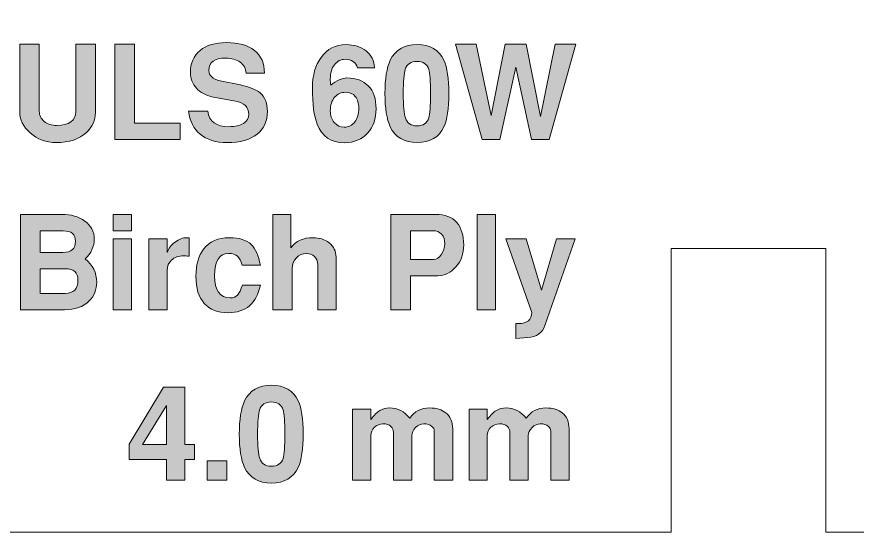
# Model space of a CAD drawing. Header units: inches. Extents: x 2 to 12.3, y -3 to -0.4.
# Drawn here: x 3.083 to 4.152, y -3.013 to -2.357 of the extents above; entities that cross this region are included whole.
import ezdxf

# ---------------------------------------------------------------- set-up
doc = ezdxf.new("R2010")
doc.units = ezdxf.units.IN
doc.header["$MEASUREMENT"] = 0
doc.layers.add('Layer 1', color=7, linetype='Continuous')

# ---------------------------------------------------------------- blocks, each defined once
blk = doc.blocks.new('block 18')
at = {"layer": 'Layer 1', "true_color": 0xed1f24}
h = blk.add_hatch(color=240, dxfattribs=at)
h.dxf.hatch_style = 2
edge = h.paths.add_edge_path()
edge.add_spline(control_points=[(3.1844, -2.6945), (3.1844, -2.7042), (3.1812, -2.7123), (3.1746, -2.7187), (3.1672, -2.726), (3.1568, -2.7297), (3.1434, -2.7297), (3.1434, -2.7297), (3.0873, -2.7297), (3.0873, -2.7297), (3.0873, -2.7297), (3.0873, -2.6082), (3.0873, -2.6082), (3.0873, -2.6082), (3.1399, -2.6082), (3.1399, -2.6082), (3.1516, -2.6082), (3.1614, -2.611), (3.1694, -2.6167), (3.1773, -2.6224), (3.1813, -2.6301), (3.1813, -2.6399), (3.1813, -2.6492), (3.1774, -2.6575), (3.1698, -2.6649), (3.1796, -2.6726), (3.1844, -2.6825), (3.1844, -2.6945)], knot_values=[0, 0, 0, 0, 1, 1, 1, 2, 2, 2, 3, 3, 3, 4, 4, 4, 5, 5, 5, 6, 6, 6, 7, 7, 7, 8, 8, 8, 9, 9, 9, 9], degree=3, periodic=1)
edge = h.paths.add_edge_path()
edge.add_spline(control_points=[(3.1574, -2.6425), (3.1574, -2.6336), (3.1523, -2.6292), (3.1419, -2.6292), (3.1419, -2.6292), (3.1123, -2.6292), (3.1123, -2.6292), (3.1123, -2.6292), (3.1123, -2.6567), (3.1123, -2.6567), (3.1123, -2.6567), (3.1413, -2.6567), (3.1413, -2.6567), (3.1521, -2.6567), (3.1574, -2.652), (3.1574, -2.6425)], knot_values=[0, 0, 0, 0, 1, 1, 1, 2, 2, 2, 3, 3, 3, 4, 4, 4, 5, 5, 5, 5], degree=3, periodic=1)
edge = h.paths.add_edge_path()
edge.add_spline(control_points=[(3.1606, -2.6917), (3.1606, -2.6821), (3.1552, -2.6774), (3.1443, -2.6774), (3.1443, -2.6774), (3.1123, -2.6774), (3.1123, -2.6774), (3.1123, -2.6774), (3.1123, -2.7089), (3.1123, -2.7089), (3.1123, -2.7089), (3.1443, -2.7089), (3.1443, -2.7089), (3.1552, -2.7089), (3.1606, -2.7031), (3.1606, -2.6917)], knot_values=[0, 0, 0, 0, 1, 1, 1, 2, 2, 2, 3, 3, 3, 4, 4, 4, 5, 5, 5, 5], degree=3, periodic=1)
h = blk.add_hatch(color=240, dxfattribs=at)
h.dxf.hatch_style = 2
h.paths.add_polyline_path([(3.2286, -2.629), (3.2053, -2.629), (3.2053, -2.6082), (3.2286, -2.6082)])
h.paths.add_polyline_path([(3.2286, -2.7297), (3.2053, -2.7297), (3.2053, -2.6394), (3.2286, -2.6394)])
h = blk.add_hatch(color=240, dxfattribs=at)
h.dxf.hatch_style = 2
edge = h.paths.add_edge_path()
edge.add_spline(control_points=[(3.4889, -2.7297), (3.4889, -2.7297), (3.4656, -2.7297), (3.4656, -2.7297), (3.4656, -2.7297), (3.4656, -2.6721), (3.4656, -2.6721), (3.4656, -2.6677), (3.4643, -2.6643), (3.4616, -2.6618), (3.4589, -2.6593), (3.4555, -2.658), (3.4514, -2.658), (3.4462, -2.658), (3.4419, -2.6598), (3.4384, -2.6635), (3.435, -2.6671), (3.4333, -2.6716), (3.4333, -2.6771), (3.4333, -2.6771), (3.4333, -2.7297), (3.4333, -2.7297), (3.4333, -2.7297), (3.4083, -2.7297), (3.4083, -2.7297), (3.4083, -2.7297), (3.4083, -2.6082), (3.4083, -2.6082), (3.4083, -2.6082), (3.4316, -2.6082), (3.4316, -2.6082), (3.4316, -2.6082), (3.4316, -2.6507), (3.4316, -2.6507), (3.4379, -2.6421), (3.4473, -2.6379), (3.4596, -2.6379), (3.4677, -2.6379), (3.4745, -2.64), (3.4801, -2.6444), (3.486, -2.649), (3.4889, -2.6551), (3.4889, -2.6627), (3.4889, -2.6627), (3.4889, -2.7297), (3.4889, -2.7297)], knot_values=[0, 0, 0, 0, 1, 1, 1, 2, 2, 2, 3, 3, 3, 4, 4, 4, 5, 5, 5, 6, 6, 6, 7, 7, 7, 8, 8, 8, 9, 9, 9, 10, 10, 10, 11, 11, 11, 12, 12, 12, 13, 13, 13, 14, 14, 14, 15, 15, 15, 15], degree=3, periodic=1)
h = blk.add_hatch(color=240, dxfattribs=at)
h.dxf.hatch_style = 2
edge = h.paths.add_edge_path()
edge.add_spline(control_points=[(3.6514, -2.647), (3.6514, -2.6583), (3.6481, -2.6676), (3.6414, -2.6751), (3.6348, -2.6826), (3.6271, -2.6864), (3.6184, -2.6864), (3.6184, -2.6864), (3.5836, -2.6864), (3.5836, -2.6864), (3.5836, -2.6864), (3.5836, -2.7297), (3.5836, -2.7297), (3.5836, -2.7297), (3.5586, -2.7297), (3.5586, -2.7297), (3.5586, -2.7297), (3.5586, -2.6082), (3.5586, -2.6082), (3.5586, -2.6082), (3.6158, -2.6082), (3.6158, -2.6082), (3.6275, -2.6082), (3.6364, -2.6116), (3.6424, -2.6185), (3.6484, -2.6254), (3.6514, -2.6349), (3.6514, -2.647)], knot_values=[0, 0, 0, 0, 1, 1, 1, 2, 2, 2, 3, 3, 3, 4, 4, 4, 5, 5, 5, 6, 6, 6, 7, 7, 7, 8, 8, 8, 9, 9, 9, 9], degree=3, periodic=1)
edge = h.paths.add_edge_path()
edge.add_spline(control_points=[(3.6273, -2.6455), (3.6273, -2.6405), (3.6259, -2.6365), (3.6233, -2.6335), (3.6206, -2.6305), (3.6169, -2.629), (3.6121, -2.629), (3.6121, -2.629), (3.5836, -2.629), (3.5836, -2.629), (3.5836, -2.629), (3.5836, -2.6655), (3.5836, -2.6655), (3.5836, -2.6655), (3.6128, -2.6655), (3.6128, -2.6655), (3.6168, -2.6655), (3.6202, -2.6634), (3.6231, -2.659), (3.6259, -2.655), (3.6273, -2.6505), (3.6273, -2.6455)], knot_values=[0, 0, 0, 0, 1, 1, 1, 2, 2, 2, 3, 3, 3, 4, 4, 4, 5, 5, 5, 6, 6, 6, 7, 7, 7, 7], degree=3, periodic=1)
h = blk.add_hatch(color=240, dxfattribs=at)
h.dxf.hatch_style = 2
h.paths.add_polyline_path([(3.6918, -2.7297), (3.6684, -2.7297), (3.6684, -2.6082), (3.6918, -2.6082)])
h = blk.add_hatch(color=240, dxfattribs=at)
h.dxf.hatch_style = 2
edge = h.paths.add_edge_path()
edge.add_spline(control_points=[(3.3019, -2.6615), (3.2988, -2.6612), (3.2965, -2.661), (3.2951, -2.661), (3.2886, -2.661), (3.2834, -2.6628), (3.2797, -2.6663), (3.276, -2.6698), (3.2741, -2.6742), (3.2741, -2.6795), (3.2741, -2.6795), (3.2741, -2.7297), (3.2741, -2.7297), (3.2741, -2.7297), (3.2508, -2.7297), (3.2508, -2.7297), (3.2508, -2.7297), (3.2508, -2.6394), (3.2508, -2.6394), (3.2508, -2.6394), (3.2741, -2.6394), (3.2741, -2.6394), (3.2741, -2.6394), (3.2741, -2.6569), (3.2741, -2.6569), (3.2758, -2.6515), (3.2791, -2.647), (3.2841, -2.6434), (3.2891, -2.6397), (3.2941, -2.6379), (3.2991, -2.6379), (3.2997, -2.6379), (3.3006, -2.638), (3.3019, -2.6382), (3.3019, -2.6382), (3.3019, -2.6615), (3.3019, -2.6615)], knot_values=[0, 0, 0, 0, 1, 1, 1, 2, 2, 2, 3, 3, 3, 4, 4, 4, 5, 5, 5, 6, 6, 6, 7, 7, 7, 8, 8, 8, 9, 9, 9, 10, 10, 10, 11, 11, 11, 12, 12, 12, 12], degree=3, periodic=1)
h = blk.add_hatch(color=240, dxfattribs=at)
h.dxf.hatch_style = 2
edge = h.paths.add_edge_path()
edge.add_spline(control_points=[(3.3926, -2.6982), (3.3877, -2.7216), (3.3741, -2.7334), (3.3518, -2.7334), (3.3385, -2.7334), (3.3284, -2.7294), (3.3213, -2.7216), (3.3142, -2.7138), (3.3106, -2.7023), (3.3106, -2.687), (3.3106, -2.6726), (3.3138, -2.6611), (3.3203, -2.6525), (3.3276, -2.6428), (3.3387, -2.6379), (3.3534, -2.6379), (3.3659, -2.6379), (3.3751, -2.6408), (3.3811, -2.6467), (3.3864, -2.6519), (3.3903, -2.6607), (3.3926, -2.673), (3.3926, -2.673), (3.3695, -2.673), (3.3695, -2.673), (3.3682, -2.6675), (3.3662, -2.6636), (3.3636, -2.6614), (3.361, -2.6592), (3.3572, -2.658), (3.3522, -2.658), (3.3403, -2.658), (3.3344, -2.6674), (3.3344, -2.6863), (3.3344, -2.7051), (3.341, -2.7145), (3.3542, -2.7145), (3.3582, -2.7145), (3.3613, -2.7133), (3.3636, -2.7109), (3.3659, -2.7084), (3.3679, -2.7042), (3.3697, -2.6982), (3.3697, -2.6982), (3.3926, -2.6982), (3.3926, -2.6982)], knot_values=[0, 0, 0, 0, 1, 1, 1, 2, 2, 2, 3, 3, 3, 4, 4, 4, 5, 5, 5, 6, 6, 6, 7, 7, 7, 8, 8, 8, 9, 9, 9, 10, 10, 10, 11, 11, 11, 12, 12, 12, 13, 13, 13, 14, 14, 14, 15, 15, 15, 15], degree=3, periodic=1)
h = blk.add_hatch(color=240, dxfattribs=at)
h.dxf.hatch_style = 2
edge = h.paths.add_edge_path()
edge.add_spline(control_points=[(3.7933, -2.6394), (3.7933, -2.6394), (3.7546, -2.7497), (3.7546, -2.7497), (3.7513, -2.7591), (3.744, -2.7643), (3.7329, -2.7652), (3.7329, -2.7652), (3.7176, -2.7664), (3.7176, -2.7664), (3.7176, -2.7664), (3.7176, -2.7472), (3.7176, -2.7472), (3.7176, -2.7472), (3.7211, -2.7472), (3.7211, -2.7472), (3.7323, -2.7472), (3.7379, -2.7425), (3.7379, -2.7332), (3.7379, -2.7332), (3.7051, -2.6394), (3.7051, -2.6394), (3.7051, -2.6394), (3.7309, -2.6394), (3.7309, -2.6394), (3.7309, -2.6394), (3.7504, -2.7049), (3.7504, -2.7049), (3.7504, -2.7049), (3.7693, -2.6394), (3.7693, -2.6394), (3.7693, -2.6394), (3.7933, -2.6394), (3.7933, -2.6394)], knot_values=[0, 0, 0, 0, 1, 1, 1, 2, 2, 2, 3, 3, 3, 4, 4, 4, 5, 5, 5, 6, 6, 6, 7, 7, 7, 8, 8, 8, 9, 9, 9, 10, 10, 10, 11, 11, 11, 11], degree=3, periodic=1)
at = {"layer": 'Layer 1', "lineweight": 0}
for points in [[(3.2286, -2.629), (3.2053, -2.629), (3.2053, -2.6082), (3.2286, -2.6082), (3.2286, -2.629)], [(3.6918, -2.7297), (3.6684, -2.7297), (3.6684, -2.6082), (3.6918, -2.6082), (3.6918, -2.7297)], [(3.2286, -2.7297), (3.2053, -2.7297), (3.2053, -2.6394), (3.2286, -2.6394), (3.2286, -2.7297)]]:
    blk.add_lwpolyline(points, dxfattribs=at)
for points, knots in [([(3.1844, -2.6945), (3.1844, -2.7042), (3.1812, -2.7123), (3.1746, -2.7187), (3.1672, -2.726), (3.1568, -2.7297), (3.1434, -2.7297), (3.1434, -2.7297), (3.0873, -2.7297), (3.0873, -2.7297), (3.0873, -2.7297), (3.0873, -2.6082), (3.0873, -2.6082), (3.0873, -2.6082), (3.1399, -2.6082), (3.1399, -2.6082), (3.1516, -2.6082), (3.1614, -2.611), (3.1694, -2.6167), (3.1773, -2.6224), (3.1813, -2.6301), (3.1813, -2.6399), (3.1813, -2.6492), (3.1774, -2.6575), (3.1698, -2.6649), (3.1796, -2.6726), (3.1844, -2.6825), (3.1844, -2.6945)], [0, 0, 0, 0, 1, 1, 1, 2, 2, 2, 3, 3, 3, 4, 4, 4, 5, 5, 5, 6, 6, 6, 7, 7, 7, 8, 8, 8, 9, 9, 9, 9]), ([(3.4889, -2.7297), (3.4889, -2.7297), (3.4656, -2.7297), (3.4656, -2.7297), (3.4656, -2.7297), (3.4656, -2.6721), (3.4656, -2.6721), (3.4656, -2.6677), (3.4643, -2.6643), (3.4616, -2.6618), (3.4589, -2.6593), (3.4555, -2.658), (3.4514, -2.658), (3.4462, -2.658), (3.4419, -2.6598), (3.4384, -2.6635), (3.435, -2.6671), (3.4333, -2.6716), (3.4333, -2.6771), (3.4333, -2.6771), (3.4333, -2.7297), (3.4333, -2.7297), (3.4333, -2.7297), (3.4083, -2.7297), (3.4083, -2.7297), (3.4083, -2.7297), (3.4083, -2.6082), (3.4083, -2.6082), (3.4083, -2.6082), (3.4316, -2.6082), (3.4316, -2.6082), (3.4316, -2.6082), (3.4316, -2.6507), (3.4316, -2.6507), (3.4379, -2.6421), (3.4473, -2.6379), (3.4596, -2.6379), (3.4677, -2.6379), (3.4745, -2.64), (3.4801, -2.6444), (3.486, -2.649), (3.4889, -2.6551), (3.4889, -2.6627), (3.4889, -2.6627), (3.4889, -2.7297), (3.4889, -2.7297)], [0, 0, 0, 0, 1, 1, 1, 2, 2, 2, 3, 3, 3, 4, 4, 4, 5, 5, 5, 6, 6, 6, 7, 7, 7, 8, 8, 8, 9, 9, 9, 10, 10, 10, 11, 11, 11, 12, 12, 12, 13, 13, 13, 14, 14, 14, 15, 15, 15, 15]), ([(3.6514, -2.647), (3.6514, -2.6583), (3.6481, -2.6676), (3.6414, -2.6751), (3.6348, -2.6826), (3.6271, -2.6864), (3.6184, -2.6864), (3.6184, -2.6864), (3.5836, -2.6864), (3.5836, -2.6864), (3.5836, -2.6864), (3.5836, -2.7297), (3.5836, -2.7297), (3.5836, -2.7297), (3.5586, -2.7297), (3.5586, -2.7297), (3.5586, -2.7297), (3.5586, -2.6082), (3.5586, -2.6082), (3.5586, -2.6082), (3.6158, -2.6082), (3.6158, -2.6082), (3.6275, -2.6082), (3.6364, -2.6116), (3.6424, -2.6185), (3.6484, -2.6254), (3.6514, -2.6349), (3.6514, -2.647)], [0, 0, 0, 0, 1, 1, 1, 2, 2, 2, 3, 3, 3, 4, 4, 4, 5, 5, 5, 6, 6, 6, 7, 7, 7, 8, 8, 8, 9, 9, 9, 9]), ([(3.1574, -2.6425), (3.1574, -2.6336), (3.1523, -2.6292), (3.1419, -2.6292), (3.1419, -2.6292), (3.1123, -2.6292), (3.1123, -2.6292), (3.1123, -2.6292), (3.1123, -2.6567), (3.1123, -2.6567), (3.1123, -2.6567), (3.1413, -2.6567), (3.1413, -2.6567), (3.1521, -2.6567), (3.1574, -2.652), (3.1574, -2.6425)], [0, 0, 0, 0, 1, 1, 1, 2, 2, 2, 3, 3, 3, 4, 4, 4, 5, 5, 5, 5]), ([(3.6273, -2.6455), (3.6273, -2.6405), (3.6259, -2.6365), (3.6233, -2.6335), (3.6206, -2.6305), (3.6169, -2.629), (3.6121, -2.629), (3.6121, -2.629), (3.5836, -2.629), (3.5836, -2.629), (3.5836, -2.629), (3.5836, -2.6655), (3.5836, -2.6655), (3.5836, -2.6655), (3.6128, -2.6655), (3.6128, -2.6655), (3.6168, -2.6655), (3.6202, -2.6634), (3.6231, -2.659), (3.6259, -2.655), (3.6273, -2.6505), (3.6273, -2.6455)], [0, 0, 0, 0, 1, 1, 1, 2, 2, 2, 3, 3, 3, 4, 4, 4, 5, 5, 5, 6, 6, 6, 7, 7, 7, 7]), ([(3.3019, -2.6615), (3.2988, -2.6612), (3.2965, -2.661), (3.2951, -2.661), (3.2886, -2.661), (3.2834, -2.6628), (3.2797, -2.6663), (3.276, -2.6698), (3.2741, -2.6742), (3.2741, -2.6795), (3.2741, -2.6795), (3.2741, -2.7297), (3.2741, -2.7297), (3.2741, -2.7297), (3.2508, -2.7297), (3.2508, -2.7297), (3.2508, -2.7297), (3.2508, -2.6394), (3.2508, -2.6394), (3.2508, -2.6394), (3.2741, -2.6394), (3.2741, -2.6394), (3.2741, -2.6394), (3.2741, -2.6569), (3.2741, -2.6569), (3.2758, -2.6515), (3.2791, -2.647), (3.2841, -2.6434), (3.2891, -2.6397), (3.2941, -2.6379), (3.2991, -2.6379), (3.2997, -2.6379), (3.3006, -2.638), (3.3019, -2.6382), (3.3019, -2.6382), (3.3019, -2.6615), (3.3019, -2.6615)], [0, 0, 0, 0, 1, 1, 1, 2, 2, 2, 3, 3, 3, 4, 4, 4, 5, 5, 5, 6, 6, 6, 7, 7, 7, 8, 8, 8, 9, 9, 9, 10, 10, 10, 11, 11, 11, 12, 12, 12, 12]), ([(3.3926, -2.6982), (3.3877, -2.7216), (3.3741, -2.7334), (3.3518, -2.7334), (3.3385, -2.7334), (3.3284, -2.7294), (3.3213, -2.7216), (3.3142, -2.7138), (3.3106, -2.7023), (3.3106, -2.687), (3.3106, -2.6726), (3.3138, -2.6611), (3.3203, -2.6525), (3.3276, -2.6428), (3.3387, -2.6379), (3.3534, -2.6379), (3.3659, -2.6379), (3.3751, -2.6408), (3.3811, -2.6467), (3.3864, -2.6519), (3.3903, -2.6607), (3.3926, -2.673), (3.3926, -2.673), (3.3695, -2.673), (3.3695, -2.673), (3.3682, -2.6675), (3.3662, -2.6636), (3.3636, -2.6614), (3.361, -2.6592), (3.3572, -2.658), (3.3522, -2.658), (3.3403, -2.658), (3.3344, -2.6674), (3.3344, -2.6863), (3.3344, -2.7051), (3.341, -2.7145), (3.3542, -2.7145), (3.3582, -2.7145), (3.3613, -2.7133), (3.3636, -2.7109), (3.3659, -2.7084), (3.3679, -2.7042), (3.3697, -2.6982), (3.3697, -2.6982), (3.3926, -2.6982), (3.3926, -2.6982)], [0, 0, 0, 0, 1, 1, 1, 2, 2, 2, 3, 3, 3, 4, 4, 4, 5, 5, 5, 6, 6, 6, 7, 7, 7, 8, 8, 8, 9, 9, 9, 10, 10, 10, 11, 11, 11, 12, 12, 12, 13, 13, 13, 14, 14, 14, 15, 15, 15, 15]), ([(3.7933, -2.6394), (3.7933, -2.6394), (3.7546, -2.7497), (3.7546, -2.7497), (3.7513, -2.7591), (3.744, -2.7643), (3.7329, -2.7652), (3.7329, -2.7652), (3.7176, -2.7664), (3.7176, -2.7664), (3.7176, -2.7664), (3.7176, -2.7472), (3.7176, -2.7472), (3.7176, -2.7472), (3.7211, -2.7472), (3.7211, -2.7472), (3.7323, -2.7472), (3.7379, -2.7425), (3.7379, -2.7332), (3.7379, -2.7332), (3.7051, -2.6394), (3.7051, -2.6394), (3.7051, -2.6394), (3.7309, -2.6394), (3.7309, -2.6394), (3.7309, -2.6394), (3.7504, -2.7049), (3.7504, -2.7049), (3.7504, -2.7049), (3.7693, -2.6394), (3.7693, -2.6394), (3.7693, -2.6394), (3.7933, -2.6394), (3.7933, -2.6394)], [0, 0, 0, 0, 1, 1, 1, 2, 2, 2, 3, 3, 3, 4, 4, 4, 5, 5, 5, 6, 6, 6, 7, 7, 7, 8, 8, 8, 9, 9, 9, 10, 10, 10, 11, 11, 11, 11]), ([(3.1606, -2.6917), (3.1606, -2.6821), (3.1552, -2.6774), (3.1443, -2.6774), (3.1443, -2.6774), (3.1123, -2.6774), (3.1123, -2.6774), (3.1123, -2.6774), (3.1123, -2.7089), (3.1123, -2.7089), (3.1123, -2.7089), (3.1443, -2.7089), (3.1443, -2.7089), (3.1552, -2.7089), (3.1606, -2.7031), (3.1606, -2.6917)], [0, 0, 0, 0, 1, 1, 1, 2, 2, 2, 3, 3, 3, 4, 4, 4, 5, 5, 5, 5])]:
    blk.add_open_spline(points, degree=3, knots=knots, dxfattribs=at)
blk = doc.blocks.new('block 16')
at = {"layer": 'Layer 1'}
blk.add_blockref('block 18', (0, 0), dxfattribs=at)
blk = doc.blocks.new('block 21')
at = {"layer": 'Layer 1', "true_color": 0xed1f24}
h = blk.add_hatch(color=240, dxfattribs=at)
h.dxf.hatch_style = 2
h.paths.add_polyline_path([(3.3089, -2.9205), (3.2966, -2.9205), (3.2966, -2.9465), (3.2733, -2.9465), (3.2733, -2.9205), (3.2259, -2.9205), (3.2259, -2.9007), (3.2694, -2.8284), (3.2966, -2.8284), (3.2966, -2.9012), (3.3089, -2.9012)])
h.paths.add_polyline_path([(3.2733, -2.9012), (3.2733, -2.8517), (3.2426, -2.9012)])
h = blk.add_hatch(color=240, dxfattribs=at)
h.dxf.hatch_style = 2
edge = h.paths.add_edge_path()
edge.add_spline(control_points=[(3.4471, -2.888), (3.4471, -2.907), (3.445, -2.9211), (3.4408, -2.9304), (3.4345, -2.9437), (3.4232, -2.9504), (3.4068, -2.9504), (3.3903, -2.9504), (3.3789, -2.9437), (3.3726, -2.9304), (3.368, -2.9209), (3.3658, -2.9068), (3.3658, -2.888), (3.3658, -2.8693), (3.368, -2.8552), (3.3726, -2.8457), (3.3789, -2.8324), (3.3903, -2.8257), (3.4068, -2.8257), (3.4232, -2.8257), (3.4345, -2.8324), (3.4408, -2.8457), (3.445, -2.8549), (3.4471, -2.869), (3.4471, -2.888)], knot_values=[0, 0, 0, 0, 1, 1, 1, 2, 2, 2, 3, 3, 3, 4, 4, 4, 5, 5, 5, 6, 6, 6, 7, 7, 7, 8, 8, 8, 8], degree=3, periodic=1)
edge = h.paths.add_edge_path()
edge.add_spline(control_points=[(3.4238, -2.888), (3.4238, -2.8723), (3.423, -2.862), (3.4216, -2.8572), (3.4194, -2.8504), (3.4144, -2.847), (3.4068, -2.847), (3.399, -2.847), (3.3939, -2.8504), (3.3916, -2.8572), (3.3899, -2.8622), (3.3891, -2.8725), (3.3891, -2.888), (3.3891, -2.9036), (3.39, -2.9139), (3.3918, -2.9189), (3.394, -2.9257), (3.399, -2.929), (3.4068, -2.929), (3.4144, -2.929), (3.4194, -2.9257), (3.4216, -2.9189), (3.423, -2.9141), (3.4238, -2.9038), (3.4238, -2.888)], knot_values=[0, 0, 0, 0, 1, 1, 1, 2, 2, 2, 3, 3, 3, 4, 4, 4, 5, 5, 5, 6, 6, 6, 7, 7, 7, 8, 8, 8, 8], degree=3, periodic=1)
h = blk.add_hatch(color=240, dxfattribs=at)
h.dxf.hatch_style = 2
edge = h.paths.add_edge_path()
edge.add_spline(control_points=[(3.6373, -2.9465), (3.6373, -2.9465), (3.6139, -2.9465), (3.6139, -2.9465), (3.6139, -2.9465), (3.6139, -2.8839), (3.6139, -2.8839), (3.6139, -2.882), (3.6129, -2.8801), (3.6109, -2.8784), (3.6084, -2.876), (3.6049, -2.8749), (3.6006, -2.8749), (3.5968, -2.8749), (3.5933, -2.8765), (3.5901, -2.8796), (3.5869, -2.8828), (3.5853, -2.8862), (3.5853, -2.8898), (3.5853, -2.8898), (3.5853, -2.9465), (3.5853, -2.9465), (3.5853, -2.9465), (3.5619, -2.9465), (3.5619, -2.9465), (3.5619, -2.9465), (3.5619, -2.8855), (3.5619, -2.8855), (3.5619, -2.8828), (3.5609, -2.8804), (3.5588, -2.8784), (3.5563, -2.876), (3.5529, -2.8749), (3.5486, -2.8749), (3.5444, -2.8749), (3.5408, -2.8764), (3.5378, -2.8794), (3.5348, -2.8824), (3.5333, -2.8858), (3.5333, -2.8897), (3.5333, -2.8897), (3.5333, -2.9465), (3.5333, -2.9465), (3.5333, -2.9465), (3.5099, -2.9465), (3.5099, -2.9465), (3.5099, -2.9465), (3.5099, -2.8562), (3.5099, -2.8562), (3.5099, -2.8562), (3.5333, -2.8562), (3.5333, -2.8562), (3.5333, -2.8562), (3.5333, -2.8694), (3.5333, -2.8694), (3.5374, -2.8638), (3.5412, -2.86), (3.5447, -2.8579), (3.5482, -2.8558), (3.5523, -2.8547), (3.5571, -2.8547), (3.5674, -2.8547), (3.5759, -2.8591), (3.5826, -2.8679), (3.5886, -2.8591), (3.597, -2.8547), (3.6078, -2.8547), (3.6166, -2.8547), (3.6235, -2.8568), (3.6286, -2.861), (3.6344, -2.8656), (3.6373, -2.8724), (3.6373, -2.8814), (3.6373, -2.8814), (3.6373, -2.9465), (3.6373, -2.9465)], knot_values=[0, 0, 0, 0, 1, 1, 1, 2, 2, 2, 3, 3, 3, 4, 4, 4, 5, 5, 5, 6, 6, 6, 7, 7, 7, 8, 8, 8, 9, 9, 9, 10, 10, 10, 11, 11, 11, 12, 12, 12, 13, 13, 13, 14, 14, 14, 15, 15, 15, 16, 16, 16, 17, 17, 17, 18, 18, 18, 19, 19, 19, 20, 20, 20, 21, 21, 21, 22, 22, 22, 23, 23, 23, 24, 24, 24, 25, 25, 25, 25], degree=3, periodic=1)
h = blk.add_hatch(color=240, dxfattribs=at)
h.dxf.hatch_style = 2
edge = h.paths.add_edge_path()
edge.add_spline(control_points=[(3.7854, -2.9465), (3.7854, -2.9465), (3.7621, -2.9465), (3.7621, -2.9465), (3.7621, -2.9465), (3.7621, -2.8839), (3.7621, -2.8839), (3.7621, -2.882), (3.7611, -2.8801), (3.7591, -2.8784), (3.7566, -2.876), (3.7531, -2.8749), (3.7488, -2.8749), (3.745, -2.8749), (3.7415, -2.8765), (3.7383, -2.8796), (3.7351, -2.8828), (3.7334, -2.8862), (3.7334, -2.8898), (3.7334, -2.8898), (3.7334, -2.9465), (3.7334, -2.9465), (3.7334, -2.9465), (3.7101, -2.9465), (3.7101, -2.9465), (3.7101, -2.9465), (3.7101, -2.8855), (3.7101, -2.8855), (3.7101, -2.8828), (3.7091, -2.8804), (3.7069, -2.8784), (3.7045, -2.876), (3.7011, -2.8749), (3.6968, -2.8749), (3.6926, -2.8749), (3.6889, -2.8764), (3.6859, -2.8794), (3.6829, -2.8824), (3.6814, -2.8858), (3.6814, -2.8897), (3.6814, -2.8897), (3.6814, -2.9465), (3.6814, -2.9465), (3.6814, -2.9465), (3.6581, -2.9465), (3.6581, -2.9465), (3.6581, -2.9465), (3.6581, -2.8562), (3.6581, -2.8562), (3.6581, -2.8562), (3.6814, -2.8562), (3.6814, -2.8562), (3.6814, -2.8562), (3.6814, -2.8694), (3.6814, -2.8694), (3.6856, -2.8638), (3.6894, -2.86), (3.6929, -2.8579), (3.6964, -2.8558), (3.7005, -2.8547), (3.7053, -2.8547), (3.7156, -2.8547), (3.7241, -2.8591), (3.7308, -2.8679), (3.7368, -2.8591), (3.7452, -2.8547), (3.7559, -2.8547), (3.7647, -2.8547), (3.7717, -2.8568), (3.7768, -2.861), (3.7826, -2.8656), (3.7854, -2.8724), (3.7854, -2.8814), (3.7854, -2.8814), (3.7854, -2.9465), (3.7854, -2.9465)], knot_values=[0, 0, 0, 0, 1, 1, 1, 2, 2, 2, 3, 3, 3, 4, 4, 4, 5, 5, 5, 6, 6, 6, 7, 7, 7, 8, 8, 8, 9, 9, 9, 10, 10, 10, 11, 11, 11, 12, 12, 12, 13, 13, 13, 14, 14, 14, 15, 15, 15, 16, 16, 16, 17, 17, 17, 18, 18, 18, 19, 19, 19, 20, 20, 20, 21, 21, 21, 22, 22, 22, 23, 23, 23, 24, 24, 24, 25, 25, 25, 25], degree=3, periodic=1)
h = blk.add_hatch(color=240, dxfattribs=at)
h.dxf.hatch_style = 2
h.paths.add_polyline_path([(3.3501, -2.9465), (3.3251, -2.9465), (3.3251, -2.9222), (3.3501, -2.9222)])
at = {"layer": 'Layer 1', "lineweight": 0}
for points in [[(3.3089, -2.9205), (3.2966, -2.9205), (3.2966, -2.9465), (3.2733, -2.9465), (3.2733, -2.9205), (3.2259, -2.9205), (3.2259, -2.9007), (3.2694, -2.8284), (3.2966, -2.8284), (3.2966, -2.9012), (3.3089, -2.9012), (3.3089, -2.9205)], [(3.2733, -2.9012), (3.2733, -2.8517), (3.2426, -2.9012), (3.2733, -2.9012)], [(3.3501, -2.9465), (3.3251, -2.9465), (3.3251, -2.9222), (3.3501, -2.9222), (3.3501, -2.9465)]]:
    blk.add_lwpolyline(points, dxfattribs=at)
for points, knots in [([(3.4471, -2.888), (3.4471, -2.907), (3.445, -2.9211), (3.4408, -2.9304), (3.4345, -2.9437), (3.4232, -2.9504), (3.4068, -2.9504), (3.3903, -2.9504), (3.3789, -2.9437), (3.3726, -2.9304), (3.368, -2.9209), (3.3658, -2.9068), (3.3658, -2.888), (3.3658, -2.8693), (3.368, -2.8552), (3.3726, -2.8457), (3.3789, -2.8324), (3.3903, -2.8257), (3.4068, -2.8257), (3.4232, -2.8257), (3.4345, -2.8324), (3.4408, -2.8457), (3.445, -2.8549), (3.4471, -2.869), (3.4471, -2.888)], [0, 0, 0, 0, 1, 1, 1, 2, 2, 2, 3, 3, 3, 4, 4, 4, 5, 5, 5, 6, 6, 6, 7, 7, 7, 8, 8, 8, 8]), ([(3.4238, -2.888), (3.4238, -2.8723), (3.423, -2.862), (3.4216, -2.8572), (3.4194, -2.8504), (3.4144, -2.847), (3.4068, -2.847), (3.399, -2.847), (3.3939, -2.8504), (3.3916, -2.8572), (3.3899, -2.8622), (3.3891, -2.8725), (3.3891, -2.888), (3.3891, -2.9036), (3.39, -2.9139), (3.3918, -2.9189), (3.394, -2.9257), (3.399, -2.929), (3.4068, -2.929), (3.4144, -2.929), (3.4194, -2.9257), (3.4216, -2.9189), (3.423, -2.9141), (3.4238, -2.9038), (3.4238, -2.888)], [0, 0, 0, 0, 1, 1, 1, 2, 2, 2, 3, 3, 3, 4, 4, 4, 5, 5, 5, 6, 6, 6, 7, 7, 7, 8, 8, 8, 8]), ([(3.6373, -2.9465), (3.6373, -2.9465), (3.6139, -2.9465), (3.6139, -2.9465), (3.6139, -2.9465), (3.6139, -2.8839), (3.6139, -2.8839), (3.6139, -2.882), (3.6129, -2.8801), (3.6109, -2.8784), (3.6084, -2.876), (3.6049, -2.8749), (3.6006, -2.8749), (3.5968, -2.8749), (3.5933, -2.8765), (3.5901, -2.8796), (3.5869, -2.8828), (3.5853, -2.8862), (3.5853, -2.8898), (3.5853, -2.8898), (3.5853, -2.9465), (3.5853, -2.9465), (3.5853, -2.9465), (3.5619, -2.9465), (3.5619, -2.9465), (3.5619, -2.9465), (3.5619, -2.8855), (3.5619, -2.8855), (3.5619, -2.8828), (3.5609, -2.8804), (3.5588, -2.8784), (3.5563, -2.876), (3.5529, -2.8749), (3.5486, -2.8749), (3.5444, -2.8749), (3.5408, -2.8764), (3.5378, -2.8794), (3.5348, -2.8824), (3.5333, -2.8858), (3.5333, -2.8897), (3.5333, -2.8897), (3.5333, -2.9465), (3.5333, -2.9465), (3.5333, -2.9465), (3.5099, -2.9465), (3.5099, -2.9465), (3.5099, -2.9465), (3.5099, -2.8562), (3.5099, -2.8562), (3.5099, -2.8562), (3.5333, -2.8562), (3.5333, -2.8562), (3.5333, -2.8562), (3.5333, -2.8694), (3.5333, -2.8694), (3.5374, -2.8638), (3.5412, -2.86), (3.5447, -2.8579), (3.5482, -2.8558), (3.5523, -2.8547), (3.5571, -2.8547), (3.5674, -2.8547), (3.5759, -2.8591), (3.5826, -2.8679), (3.5886, -2.8591), (3.597, -2.8547), (3.6078, -2.8547), (3.6166, -2.8547), (3.6235, -2.8568), (3.6286, -2.861), (3.6344, -2.8656), (3.6373, -2.8724), (3.6373, -2.8814), (3.6373, -2.8814), (3.6373, -2.9465), (3.6373, -2.9465)], [0, 0, 0, 0, 1, 1, 1, 2, 2, 2, 3, 3, 3, 4, 4, 4, 5, 5, 5, 6, 6, 6, 7, 7, 7, 8, 8, 8, 9, 9, 9, 10, 10, 10, 11, 11, 11, 12, 12, 12, 13, 13, 13, 14, 14, 14, 15, 15, 15, 16, 16, 16, 17, 17, 17, 18, 18, 18, 19, 19, 19, 20, 20, 20, 21, 21, 21, 22, 22, 22, 23, 23, 23, 24, 24, 24, 25, 25, 25, 25]), ([(3.7854, -2.9465), (3.7854, -2.9465), (3.7621, -2.9465), (3.7621, -2.9465), (3.7621, -2.9465), (3.7621, -2.8839), (3.7621, -2.8839), (3.7621, -2.882), (3.7611, -2.8801), (3.7591, -2.8784), (3.7566, -2.876), (3.7531, -2.8749), (3.7488, -2.8749), (3.745, -2.8749), (3.7415, -2.8765), (3.7383, -2.8796), (3.7351, -2.8828), (3.7334, -2.8862), (3.7334, -2.8898), (3.7334, -2.8898), (3.7334, -2.9465), (3.7334, -2.9465), (3.7334, -2.9465), (3.7101, -2.9465), (3.7101, -2.9465), (3.7101, -2.9465), (3.7101, -2.8855), (3.7101, -2.8855), (3.7101, -2.8828), (3.7091, -2.8804), (3.7069, -2.8784), (3.7045, -2.876), (3.7011, -2.8749), (3.6968, -2.8749), (3.6926, -2.8749), (3.6889, -2.8764), (3.6859, -2.8794), (3.6829, -2.8824), (3.6814, -2.8858), (3.6814, -2.8897), (3.6814, -2.8897), (3.6814, -2.9465), (3.6814, -2.9465), (3.6814, -2.9465), (3.6581, -2.9465), (3.6581, -2.9465), (3.6581, -2.9465), (3.6581, -2.8562), (3.6581, -2.8562), (3.6581, -2.8562), (3.6814, -2.8562), (3.6814, -2.8562), (3.6814, -2.8562), (3.6814, -2.8694), (3.6814, -2.8694), (3.6856, -2.8638), (3.6894, -2.86), (3.6929, -2.8579), (3.6964, -2.8558), (3.7005, -2.8547), (3.7053, -2.8547), (3.7156, -2.8547), (3.7241, -2.8591), (3.7308, -2.8679), (3.7368, -2.8591), (3.7452, -2.8547), (3.7559, -2.8547), (3.7647, -2.8547), (3.7717, -2.8568), (3.7768, -2.861), (3.7826, -2.8656), (3.7854, -2.8724), (3.7854, -2.8814), (3.7854, -2.8814), (3.7854, -2.9465), (3.7854, -2.9465)], [0, 0, 0, 0, 1, 1, 1, 2, 2, 2, 3, 3, 3, 4, 4, 4, 5, 5, 5, 6, 6, 6, 7, 7, 7, 8, 8, 8, 9, 9, 9, 10, 10, 10, 11, 11, 11, 12, 12, 12, 13, 13, 13, 14, 14, 14, 15, 15, 15, 16, 16, 16, 17, 17, 17, 18, 18, 18, 19, 19, 19, 20, 20, 20, 21, 21, 21, 22, 22, 22, 23, 23, 23, 24, 24, 24, 25, 25, 25, 25])]:
    blk.add_open_spline(points, degree=3, knots=knots, dxfattribs=at)
blk = doc.blocks.new('block 19')
at = {"layer": 'Layer 1'}
blk.add_blockref('block 21', (0, 0), dxfattribs=at)
blk = doc.blocks.new('block 24')
at = {"layer": 'Layer 1', "true_color": 0xed1f24}
h = blk.add_hatch(color=240, dxfattribs=at)
h.dxf.hatch_style = 2
edge = h.paths.add_edge_path()
edge.add_spline(control_points=[(3.1828, -2.4785), (3.1828, -2.4884), (3.1789, -2.4969), (3.1713, -2.504), (3.1621, -2.5125), (3.1492, -2.5167), (3.1328, -2.5167), (3.1199, -2.5167), (3.1089, -2.5126), (3.0999, -2.5045), (3.0909, -2.4964), (3.0864, -2.4872), (3.0864, -2.4769), (3.0864, -2.4769), (3.0864, -2.3914), (3.0864, -2.3914), (3.0864, -2.3914), (3.1114, -2.3914), (3.1114, -2.3914), (3.1114, -2.3914), (3.1114, -2.4772), (3.1114, -2.4772), (3.1114, -2.4822), (3.1135, -2.4864), (3.1177, -2.4898), (3.1219, -2.4932), (3.1271, -2.4949), (3.1333, -2.4949), (3.1496, -2.4949), (3.1578, -2.489), (3.1578, -2.4772), (3.1578, -2.4772), (3.1578, -2.3914), (3.1578, -2.3914), (3.1578, -2.3914), (3.1828, -2.3914), (3.1828, -2.3914), (3.1828, -2.3914), (3.1828, -2.4785), (3.1828, -2.4785)], knot_values=[0, 0, 0, 0, 1, 1, 1, 2, 2, 2, 3, 3, 3, 4, 4, 4, 5, 5, 5, 6, 6, 6, 7, 7, 7, 8, 8, 8, 9, 9, 9, 10, 10, 10, 11, 11, 11, 12, 12, 12, 13, 13, 13, 13], degree=3, periodic=1)
h = blk.add_hatch(color=240, dxfattribs=at)
h.dxf.hatch_style = 2
h.paths.add_polyline_path([(3.2906, -2.5129), (3.2074, -2.5129), (3.2074, -2.3914), (3.2324, -2.3914), (3.2324, -2.492), (3.2906, -2.492)])
h = blk.add_hatch(color=240, dxfattribs=at)
h.dxf.hatch_style = 2
edge = h.paths.add_edge_path()
edge.add_spline(control_points=[(3.4016, -2.477), (3.4016, -2.4897), (3.3971, -2.4995), (3.3882, -2.5064), (3.3792, -2.5132), (3.3667, -2.5167), (3.3506, -2.5167), (3.336, -2.5167), (3.3246, -2.5132), (3.3161, -2.5062), (3.3077, -2.4992), (3.3028, -2.4894), (3.3014, -2.4769), (3.3014, -2.4769), (3.3257, -2.4769), (3.3257, -2.4769), (3.3274, -2.49), (3.3365, -2.4965), (3.3529, -2.4965), (3.3605, -2.4965), (3.3665, -2.4951), (3.371, -2.4923), (3.3755, -2.4894), (3.3778, -2.4856), (3.3778, -2.4807), (3.3778, -2.4716), (3.3721, -2.4661), (3.3608, -2.464), (3.3608, -2.464), (3.3311, -2.4583), (3.3311, -2.4583), (3.323, -2.4568), (3.3164, -2.4531), (3.3113, -2.4475), (3.3062, -2.4418), (3.3036, -2.4352), (3.3036, -2.4275), (3.3036, -2.4156), (3.3077, -2.4063), (3.3159, -2.3995), (3.324, -2.3927), (3.3352, -2.3894), (3.3494, -2.3894), (3.3648, -2.3894), (3.3767, -2.3927), (3.3852, -2.3995), (3.3937, -2.4063), (3.3979, -2.4159), (3.3978, -2.4284), (3.3978, -2.4284), (3.3744, -2.4284), (3.3744, -2.4284), (3.3741, -2.4225), (3.3716, -2.4178), (3.3669, -2.4144), (3.3621, -2.4109), (3.356, -2.4092), (3.3484, -2.4092), (3.3342, -2.4092), (3.3271, -2.4144), (3.3271, -2.4249), (3.3271, -2.4316), (3.3319, -2.436), (3.3416, -2.438), (3.3416, -2.438), (3.3673, -2.4434), (3.3673, -2.4434), (3.3789, -2.4458), (3.3873, -2.4491), (3.3923, -2.4533), (3.3985, -2.4587), (3.4016, -2.4666), (3.4016, -2.477)], knot_values=[0, 0, 0, 0, 1, 1, 1, 2, 2, 2, 3, 3, 3, 4, 4, 4, 5, 5, 5, 6, 6, 6, 7, 7, 7, 8, 8, 8, 9, 9, 9, 10, 10, 10, 11, 11, 11, 12, 12, 12, 13, 13, 13, 14, 14, 14, 15, 15, 15, 16, 16, 16, 17, 17, 17, 18, 18, 18, 19, 19, 19, 20, 20, 20, 21, 21, 21, 22, 22, 22, 23, 23, 23, 24, 24, 24, 24], degree=3, periodic=1)
h = blk.add_hatch(color=240, dxfattribs=at)
h.dxf.hatch_style = 2
edge = h.paths.add_edge_path()
edge.add_spline(control_points=[(3.5399, -2.4737), (3.5399, -2.4862), (3.5364, -2.4965), (3.5293, -2.5045), (3.5218, -2.5127), (3.5119, -2.5169), (3.4996, -2.5169), (3.4826, -2.5169), (3.471, -2.509), (3.4649, -2.4932), (3.4609, -2.483), (3.4589, -2.4676), (3.4589, -2.447), (3.4589, -2.4312), (3.4626, -2.4183), (3.4699, -2.4082), (3.4777, -2.3974), (3.4883, -2.392), (3.5016, -2.392), (3.512, -2.392), (3.5205, -2.3947), (3.5271, -2.4), (3.5337, -2.4053), (3.5373, -2.4125), (3.5379, -2.4217), (3.5379, -2.4217), (3.5164, -2.4215), (3.5164, -2.4215), (3.5138, -2.4143), (3.5085, -2.4107), (3.5006, -2.4107), (3.4949, -2.4107), (3.4904, -2.413), (3.4869, -2.4176), (3.4834, -2.4222), (3.4816, -2.4282), (3.4816, -2.4357), (3.4816, -2.4382), (3.4818, -2.4409), (3.4823, -2.4437), (3.4894, -2.4376), (3.4962, -2.4345), (3.5028, -2.4345), (3.5143, -2.4345), (3.5234, -2.4379), (3.53, -2.4445), (3.5366, -2.4512), (3.5399, -2.4609), (3.5399, -2.4737)], knot_values=[0, 0, 0, 0, 1, 1, 1, 2, 2, 2, 3, 3, 3, 4, 4, 4, 5, 5, 5, 6, 6, 6, 7, 7, 7, 8, 8, 8, 9, 9, 9, 10, 10, 10, 11, 11, 11, 12, 12, 12, 13, 13, 13, 14, 14, 14, 15, 15, 15, 16, 16, 16, 16], degree=3, periodic=1)
edge = h.paths.add_edge_path()
edge.add_spline(control_points=[(3.5179, -2.473), (3.5179, -2.4666), (3.5164, -2.4616), (3.5134, -2.458), (3.5104, -2.4545), (3.5062, -2.4527), (3.5009, -2.4527), (3.4954, -2.4527), (3.4908, -2.4548), (3.4871, -2.4591), (3.4834, -2.4634), (3.4816, -2.4691), (3.4816, -2.4762), (3.4816, -2.4821), (3.4833, -2.487), (3.4866, -2.4911), (3.49, -2.4952), (3.4942, -2.4972), (3.4991, -2.4972), (3.5048, -2.4972), (3.5094, -2.495), (3.5128, -2.4905), (3.5162, -2.4861), (3.5179, -2.4802), (3.5179, -2.473)], knot_values=[0, 0, 0, 0, 1, 1, 1, 2, 2, 2, 3, 3, 3, 4, 4, 4, 5, 5, 5, 6, 6, 6, 7, 7, 7, 8, 8, 8, 8], degree=3, periodic=1)
h = blk.add_hatch(color=240, dxfattribs=at)
h.dxf.hatch_style = 2
edge = h.paths.add_edge_path()
edge.add_spline(control_points=[(3.6324, -2.4544), (3.6324, -2.4733), (3.6303, -2.4875), (3.6261, -2.4967), (3.6199, -2.51), (3.6086, -2.5167), (3.5921, -2.5167), (3.5757, -2.5167), (3.5643, -2.51), (3.5579, -2.4967), (3.5534, -2.4872), (3.5511, -2.4731), (3.5511, -2.4544), (3.5511, -2.4356), (3.5534, -2.4215), (3.5579, -2.412), (3.5643, -2.3987), (3.5757, -2.392), (3.5921, -2.392), (3.6086, -2.392), (3.6199, -2.3987), (3.6261, -2.412), (3.6303, -2.4212), (3.6324, -2.4354), (3.6324, -2.4544)], knot_values=[0, 0, 0, 0, 1, 1, 1, 2, 2, 2, 3, 3, 3, 4, 4, 4, 5, 5, 5, 6, 6, 6, 7, 7, 7, 8, 8, 8, 8], degree=3, periodic=1)
edge = h.paths.add_edge_path()
edge.add_spline(control_points=[(3.6091, -2.4544), (3.6091, -2.4386), (3.6084, -2.4283), (3.6069, -2.4235), (3.6047, -2.4167), (3.5998, -2.4134), (3.5921, -2.4134), (3.5843, -2.4134), (3.5793, -2.4167), (3.5769, -2.4235), (3.5753, -2.4285), (3.5744, -2.4388), (3.5744, -2.4544), (3.5744, -2.4699), (3.5753, -2.4802), (3.5771, -2.4852), (3.5793, -2.492), (3.5843, -2.4954), (3.5921, -2.4954), (3.5998, -2.4954), (3.6047, -2.492), (3.6069, -2.4852), (3.6084, -2.4804), (3.6091, -2.4701), (3.6091, -2.4544)], knot_values=[0, 0, 0, 0, 1, 1, 1, 2, 2, 2, 3, 3, 3, 4, 4, 4, 5, 5, 5, 6, 6, 6, 7, 7, 7, 8, 8, 8, 8], degree=3, periodic=1)
h = blk.add_hatch(color=240, dxfattribs=at)
h.dxf.hatch_style = 2
h.paths.add_polyline_path([(3.7941, -2.3914), (3.7601, -2.5129), (3.7376, -2.5129), (3.7175, -2.4205), (3.6975, -2.5129), (3.675, -2.5129), (3.6409, -2.3914), (3.6674, -2.3914), (3.6861, -2.4824), (3.7043, -2.3914), (3.7308, -2.3914), (3.7489, -2.4834), (3.7676, -2.3914)])
at = {"layer": 'Layer 1', "lineweight": 0}
for points in [[(3.2906, -2.5129), (3.2074, -2.5129), (3.2074, -2.3914), (3.2324, -2.3914), (3.2324, -2.492), (3.2906, -2.492), (3.2906, -2.5129)], [(3.7941, -2.3914), (3.7601, -2.5129), (3.7376, -2.5129), (3.7175, -2.4205), (3.6975, -2.5129), (3.675, -2.5129), (3.6409, -2.3914), (3.6674, -2.3914), (3.6861, -2.4824), (3.7043, -2.3914), (3.7308, -2.3914), (3.7489, -2.4834), (3.7676, -2.3914), (3.7941, -2.3914)]]:
    blk.add_lwpolyline(points, dxfattribs=at)
for points, knots in [([(3.1828, -2.4785), (3.1828, -2.4884), (3.1789, -2.4969), (3.1713, -2.504), (3.1621, -2.5125), (3.1492, -2.5167), (3.1328, -2.5167), (3.1199, -2.5167), (3.1089, -2.5126), (3.0999, -2.5045), (3.0909, -2.4964), (3.0864, -2.4872), (3.0864, -2.4769), (3.0864, -2.4769), (3.0864, -2.3914), (3.0864, -2.3914), (3.0864, -2.3914), (3.1114, -2.3914), (3.1114, -2.3914), (3.1114, -2.3914), (3.1114, -2.4772), (3.1114, -2.4772), (3.1114, -2.4822), (3.1135, -2.4864), (3.1177, -2.4898), (3.1219, -2.4932), (3.1271, -2.4949), (3.1333, -2.4949), (3.1496, -2.4949), (3.1578, -2.489), (3.1578, -2.4772), (3.1578, -2.4772), (3.1578, -2.3914), (3.1578, -2.3914), (3.1578, -2.3914), (3.1828, -2.3914), (3.1828, -2.3914), (3.1828, -2.3914), (3.1828, -2.4785), (3.1828, -2.4785)], [0, 0, 0, 0, 1, 1, 1, 2, 2, 2, 3, 3, 3, 4, 4, 4, 5, 5, 5, 6, 6, 6, 7, 7, 7, 8, 8, 8, 9, 9, 9, 10, 10, 10, 11, 11, 11, 12, 12, 12, 13, 13, 13, 13]), ([(3.4016, -2.477), (3.4016, -2.4897), (3.3971, -2.4995), (3.3882, -2.5064), (3.3792, -2.5132), (3.3667, -2.5167), (3.3506, -2.5167), (3.336, -2.5167), (3.3246, -2.5132), (3.3161, -2.5062), (3.3077, -2.4992), (3.3028, -2.4894), (3.3014, -2.4769), (3.3014, -2.4769), (3.3257, -2.4769), (3.3257, -2.4769), (3.3274, -2.49), (3.3365, -2.4965), (3.3529, -2.4965), (3.3605, -2.4965), (3.3665, -2.4951), (3.371, -2.4923), (3.3755, -2.4894), (3.3778, -2.4856), (3.3778, -2.4807), (3.3778, -2.4716), (3.3721, -2.4661), (3.3608, -2.464), (3.3608, -2.464), (3.3311, -2.4583), (3.3311, -2.4583), (3.323, -2.4568), (3.3164, -2.4531), (3.3113, -2.4475), (3.3062, -2.4418), (3.3036, -2.4352), (3.3036, -2.4275), (3.3036, -2.4156), (3.3077, -2.4063), (3.3159, -2.3995), (3.324, -2.3927), (3.3352, -2.3894), (3.3494, -2.3894), (3.3648, -2.3894), (3.3767, -2.3927), (3.3852, -2.3995), (3.3937, -2.4063), (3.3979, -2.4159), (3.3978, -2.4284), (3.3978, -2.4284), (3.3744, -2.4284), (3.3744, -2.4284), (3.3741, -2.4225), (3.3716, -2.4178), (3.3669, -2.4144), (3.3621, -2.4109), (3.356, -2.4092), (3.3484, -2.4092), (3.3342, -2.4092), (3.3271, -2.4144), (3.3271, -2.4249), (3.3271, -2.4316), (3.3319, -2.436), (3.3416, -2.438), (3.3416, -2.438), (3.3673, -2.4434), (3.3673, -2.4434), (3.3789, -2.4458), (3.3873, -2.4491), (3.3923, -2.4533), (3.3985, -2.4587), (3.4016, -2.4666), (3.4016, -2.477)], [0, 0, 0, 0, 1, 1, 1, 2, 2, 2, 3, 3, 3, 4, 4, 4, 5, 5, 5, 6, 6, 6, 7, 7, 7, 8, 8, 8, 9, 9, 9, 10, 10, 10, 11, 11, 11, 12, 12, 12, 13, 13, 13, 14, 14, 14, 15, 15, 15, 16, 16, 16, 17, 17, 17, 18, 18, 18, 19, 19, 19, 20, 20, 20, 21, 21, 21, 22, 22, 22, 23, 23, 23, 24, 24, 24, 24]), ([(3.5399, -2.4737), (3.5399, -2.4862), (3.5364, -2.4965), (3.5293, -2.5045), (3.5218, -2.5127), (3.5119, -2.5169), (3.4996, -2.5169), (3.4826, -2.5169), (3.471, -2.509), (3.4649, -2.4932), (3.4609, -2.483), (3.4589, -2.4676), (3.4589, -2.447), (3.4589, -2.4312), (3.4626, -2.4183), (3.4699, -2.4082), (3.4777, -2.3974), (3.4883, -2.392), (3.5016, -2.392), (3.512, -2.392), (3.5205, -2.3947), (3.5271, -2.4), (3.5337, -2.4053), (3.5373, -2.4125), (3.5379, -2.4217), (3.5379, -2.4217), (3.5164, -2.4215), (3.5164, -2.4215), (3.5138, -2.4143), (3.5085, -2.4107), (3.5006, -2.4107), (3.4949, -2.4107), (3.4904, -2.413), (3.4869, -2.4176), (3.4834, -2.4222), (3.4816, -2.4282), (3.4816, -2.4357), (3.4816, -2.4382), (3.4818, -2.4409), (3.4823, -2.4437), (3.4894, -2.4376), (3.4962, -2.4345), (3.5028, -2.4345), (3.5143, -2.4345), (3.5234, -2.4379), (3.53, -2.4445), (3.5366, -2.4512), (3.5399, -2.4609), (3.5399, -2.4737)], [0, 0, 0, 0, 1, 1, 1, 2, 2, 2, 3, 3, 3, 4, 4, 4, 5, 5, 5, 6, 6, 6, 7, 7, 7, 8, 8, 8, 9, 9, 9, 10, 10, 10, 11, 11, 11, 12, 12, 12, 13, 13, 13, 14, 14, 14, 15, 15, 15, 16, 16, 16, 16]), ([(3.6324, -2.4544), (3.6324, -2.4733), (3.6303, -2.4875), (3.6261, -2.4967), (3.6199, -2.51), (3.6086, -2.5167), (3.5921, -2.5167), (3.5757, -2.5167), (3.5643, -2.51), (3.5579, -2.4967), (3.5534, -2.4872), (3.5511, -2.4731), (3.5511, -2.4544), (3.5511, -2.4356), (3.5534, -2.4215), (3.5579, -2.412), (3.5643, -2.3987), (3.5757, -2.392), (3.5921, -2.392), (3.6086, -2.392), (3.6199, -2.3987), (3.6261, -2.412), (3.6303, -2.4212), (3.6324, -2.4354), (3.6324, -2.4544)], [0, 0, 0, 0, 1, 1, 1, 2, 2, 2, 3, 3, 3, 4, 4, 4, 5, 5, 5, 6, 6, 6, 7, 7, 7, 8, 8, 8, 8]), ([(3.6091, -2.4544), (3.6091, -2.4386), (3.6084, -2.4283), (3.6069, -2.4235), (3.6047, -2.4167), (3.5998, -2.4134), (3.5921, -2.4134), (3.5843, -2.4134), (3.5793, -2.4167), (3.5769, -2.4235), (3.5753, -2.4285), (3.5744, -2.4388), (3.5744, -2.4544), (3.5744, -2.4699), (3.5753, -2.4802), (3.5771, -2.4852), (3.5793, -2.492), (3.5843, -2.4954), (3.5921, -2.4954), (3.5998, -2.4954), (3.6047, -2.492), (3.6069, -2.4852), (3.6084, -2.4804), (3.6091, -2.4701), (3.6091, -2.4544)], [0, 0, 0, 0, 1, 1, 1, 2, 2, 2, 3, 3, 3, 4, 4, 4, 5, 5, 5, 6, 6, 6, 7, 7, 7, 8, 8, 8, 8]), ([(3.5179, -2.473), (3.5179, -2.4666), (3.5164, -2.4616), (3.5134, -2.458), (3.5104, -2.4545), (3.5062, -2.4527), (3.5009, -2.4527), (3.4954, -2.4527), (3.4908, -2.4548), (3.4871, -2.4591), (3.4834, -2.4634), (3.4816, -2.4691), (3.4816, -2.4762), (3.4816, -2.4821), (3.4833, -2.487), (3.4866, -2.4911), (3.49, -2.4952), (3.4942, -2.4972), (3.4991, -2.4972), (3.5048, -2.4972), (3.5094, -2.495), (3.5128, -2.4905), (3.5162, -2.4861), (3.5179, -2.4802), (3.5179, -2.473)], [0, 0, 0, 0, 1, 1, 1, 2, 2, 2, 3, 3, 3, 4, 4, 4, 5, 5, 5, 6, 6, 6, 7, 7, 7, 8, 8, 8, 8])]:
    blk.add_open_spline(points, degree=3, knots=knots, dxfattribs=at)
blk = doc.blocks.new('block 22')
at = {"layer": 'Layer 1'}
blk.add_blockref('block 24', (0, 0), dxfattribs=at)
blk = doc.blocks.new('block 5')
at = {"layer": 'Layer 1'}
for name in ['block 22', 'block 16', 'block 19']:
    blk.add_blockref(name, (0, 0), dxfattribs=at)

msp = doc.modelspace()

# ---------------------------------------------------------------- linework, layer by layer
at = {"layer": 'Layer 1', "color": 7, "lineweight": 5, "true_color": 0xffffff}
for points in [[(4.112, -2.6518), (4.112, -3.013), (6.0136, -3.013), (6.0136, -1.7001), (4.112, -1.7001), (4.112, -2.0613), (3.9151, -2.0613), (3.9151, -1.7001), (2.0136, -1.7001), (2.0136, -3.013), (3.9151, -3.013), (3.9151, -2.6518)], [(3.9151, -2.6518), (4.112, -2.6518)]]:
    msp.add_lwpolyline(points, dxfattribs=at)

# ---------------------------------------------------------------- block references
at = {"layer": 'Layer 1'}
msp.add_blockref('block 5', (0, 0), dxfattribs=at)

doc.saveas('drawing.dxf')
